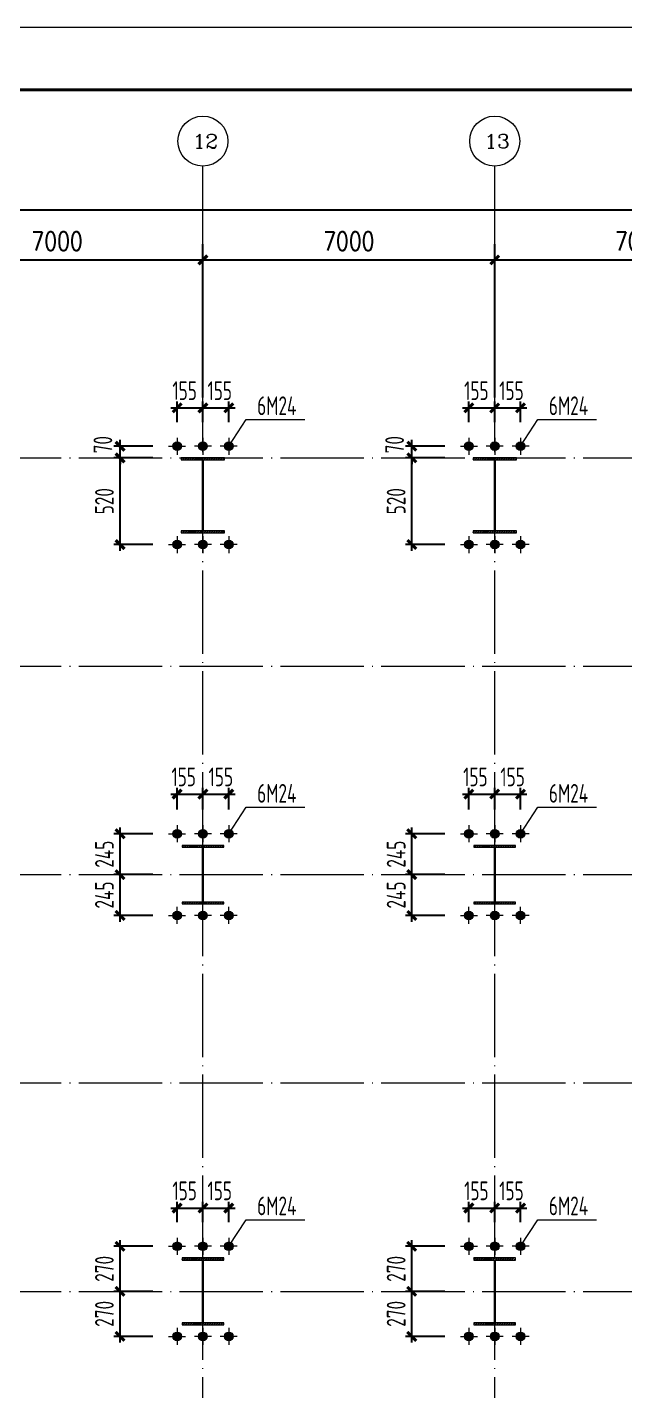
# Model space of a CAD drawing. Header units: millimetres. Extents: x 19781 to 898973, y -947928 to -267362.
# Drawn here: x 377751 to 392087, y -354408 to -321690 of the extents above; entities that cross this region are included whole.
import ezdxf
from ezdxf.enums import TextEntityAlignment as Align

# ---------------------------------------------------------------- set-up
doc = ezdxf.new("R2010")
doc.units = ezdxf.units.MM
doc.header["$LTSCALE"] = 100
doc.linetypes.add('CENTERX2', pattern=[101.599999, 63.5, -12.7, 12.7, -12.7])
doc.linetypes.add('DOTE', pattern=[2.42, 2, -0.2, 0.02, -0.2])
doc.layers.get('0').update_dxf_attribs({"lineweight": 18})
for name, color, linetype, lineweight in [('10', 7, 'Continuous', 18), ('11000', 4, 'Continuous', 18), ('AXIS', 3, 'Continuous', 18), ('AXIS_TEXT', 7, 'Continuous', 18), ('BORDER', 7, 'Continuous', 18), ('DIM', 3, 'Continuous', 18), ('DOTE', 1, 'DOTE', 18), ('数字', 3, 'Continuous', 20), ('轴线', 1, 'CENTERX2', 13), ('钢柱', 4, 'Continuous', 20)]:
    doc.layers.add(name, color=color, linetype=linetype, lineweight=lineweight)
doc.styles.add('_TCH_AXIS', font='complex.shx', dxfattribs={"bigfont": 'gbcbig.shx'})
doc.styles.add('COMPLEX', font='complex.shx', dxfattribs={"bigfont": 'gbcbig.shx'})
doc.styles.add('dim_font', font='simplex.shx', dxfattribs={"width": 0.8, "bigfont": 'gbcbig.shx'})
doc.styles.add('TSSD_REIN', font='tssdeng.shx', dxfattribs={"width": 0.7, "bigfont": 'hztxt.shx'})
doc.dimstyles.new('DIMN150', dxfattribs={"dimscale": 1.5, "dimtxt": 300, "dimasz": 1, "dimexe": 250, "dimexo": 300, "dimgap": 150, "dimtad": 1, "dimdec": 0, "dimzin": 0, "dimdsep": 46, "dimtxsty": 'dim_font', "dimblk": '_CAXARROW', "dimcen": 0.09, "dimdle": 2, "dimclrt": 7, "dimadec": 0, "dimazin": 0, "dimtfac": 1, "dimtdec": 0, "dimtix": 1, "dimtmove": 2, "dimatfit": 3, "dimfxl": 1, "dimtolj": 1, "dimtzin": 0, "dimarcsym": 0})
doc.dimstyles.new('TSSD_100_100', dxfattribs={"dimtxt": 300, "dimasz": 100, "dimexe": 100, "dimexo": 250, "dimgap": 100, "dimtad": 1, "dimdec": 0, "dimzin": 0, "dimdsep": 46, "dimtxsty": 'TSSD_REIN', "dimblk": 'ARCHTICK', "dimcen": 0, "dimdle": 100, "dimclrt": 7, "dimadec": 0, "dimazin": 0, "dimtfac": 1, "dimtdec": 0, "dimtix": 1, "dimtmove": 2, "dimatfit": 3, "dimfxl": 1, "dimtolj": 1, "dimtzin": 0, "dimarcsym": 0})
pattern_1 = [(45, (0, 0), (-28.2842712, 28.2842712), []), (45, (0, 10), (-28.2842712, 28.2842712), [])]

# ---------------------------------------------------------------- blocks, each defined once
blk = doc.blocks.new('_DIMX')
blk.add_line((-150, 0), (150, 0))
blk.add_lwpolyline([(-70, -70, 50, 50, 0), (70, 70, 50, 50, 0)], format="xyseb")
blk = doc.blocks.new('*X214')
at = {"layer": 'AXIS', "color": 0, "lineweight": -2, "transparency": 16777216}
for p, q in [((374966, -330573), (374966, -326898)), ((381966, -330573), (381966, -326898)), ((374968, -327273), (381965, -327273))]:
    blk.add_line(p, q, dxfattribs=at)
at = {"layer": 'AXIS', "color": 0, "lineweight": -2, "transparency": 16777216, "xscale": 1.5, "yscale": 1.5, "zscale": 1.5, "rotation": 180}
blk.add_blockref('_DIMX', (374966, -327273), dxfattribs=at)
at = {"layer": 'AXIS', "color": 0, "lineweight": -2, "transparency": 16777216, "xscale": 1.5, "yscale": 1.5, "zscale": 1.5}
blk.add_blockref('_DIMX', (381966, -327273), dxfattribs=at)
at = {"layer": 'AXIS', "color": 7, "transparency": 16777216, "insert": (378466, -326823), "char_height": 450, "width": 3805.71, "attachment_point": 5, "style": 'dim_font'}
blk.add_mtext('7000', dxfattribs=at)
blk = doc.blocks.new('_CAXARROW')
blk.add_hatch(color=0).paths.add_polyline_path([(0, 0), (-1, 0.125), (-1, -0.125)], flags=0)
blk = doc.blocks.new('*X215')
at = {"layer": 'AXIS', "color": 0, "lineweight": -2, "transparency": 16777216}
for p, q in [((381966, -330573), (381966, -326898)), ((388966, -330573), (388966, -326898)), ((381968, -327273), (388965, -327273))]:
    blk.add_line(p, q, dxfattribs=at)
at = {"layer": 'AXIS', "color": 0, "lineweight": -2, "transparency": 16777216, "xscale": 1.5, "yscale": 1.5, "zscale": 1.5, "rotation": 180}
blk.add_blockref('_DIMX', (381966, -327273), dxfattribs=at)
at = {"layer": 'AXIS', "color": 0, "lineweight": -2, "transparency": 16777216, "xscale": 1.5, "yscale": 1.5, "zscale": 1.5}
blk.add_blockref('_DIMX', (388966, -327273), dxfattribs=at)
at = {"layer": 'AXIS', "color": 7, "transparency": 16777216, "insert": (385466, -326823), "char_height": 450, "width": 3805.71, "attachment_point": 5, "style": 'dim_font'}
blk.add_mtext('7000', dxfattribs=at)
blk = doc.blocks.new('*X216')
at = {"layer": 'AXIS', "color": 0, "lineweight": -2, "transparency": 16777216}
for p, q in [((388966, -330573), (388966, -326898)), ((395966, -330573), (395966, -326898)), ((388968, -327273), (395965, -327273))]:
    blk.add_line(p, q, dxfattribs=at)
at = {"layer": 'AXIS', "color": 0, "lineweight": -2, "transparency": 16777216, "xscale": 1.5, "yscale": 1.5, "zscale": 1.5, "rotation": 180}
blk.add_blockref('_DIMX', (388966, -327273), dxfattribs=at)
at = {"layer": 'AXIS', "color": 0, "lineweight": -2, "transparency": 16777216, "xscale": 1.5, "yscale": 1.5, "zscale": 1.5}
blk.add_blockref('_DIMX', (395966, -327273), dxfattribs=at)
at = {"layer": 'AXIS', "color": 7, "transparency": 16777216, "insert": (392466, -326823), "char_height": 450, "width": 3805.71, "attachment_point": 5, "style": 'dim_font'}
blk.add_mtext('7000', dxfattribs=at)
blk = doc.blocks.new('_AXISO')
blk.add_circle((0, 0), 0.5)
at = {"layer": 'AXIS_TEXT', "style": 'COMPLEX', "width": 1.04167}
blk.add_attdef('A', (-0.25, -0.28), '', height=0.56, dxfattribs=at)
blk = doc.blocks.new('*X219')
at = {"layer": 'AXIS', "color": 0, "lineweight": -2, "transparency": 16777216}
for p, q in [((304966, -330273), (304966, -325698)), ((402966, -330273), (402966, -325698)), ((304968, -326073), (402965, -326073))]:
    blk.add_line(p, q, dxfattribs=at)
at = {"layer": 'AXIS', "color": 0, "lineweight": -2, "transparency": 16777216, "xscale": 1.5, "yscale": 1.5, "zscale": 1.5, "rotation": 180}
blk.add_blockref('_DIMX', (304966, -326073), dxfattribs=at)
at = {"layer": 'AXIS', "color": 0, "lineweight": -2, "transparency": 16777216, "xscale": 1.5, "yscale": 1.5, "zscale": 1.5}
blk.add_blockref('_DIMX', (402966, -326073), dxfattribs=at)
at = {"layer": 'AXIS', "color": 7, "transparency": 16777216, "insert": (353966, -325623), "char_height": 450, "width": 4834.29, "attachment_point": 5, "style": 'dim_font'}
blk.add_mtext('98000', dxfattribs=at)
blk = doc.blocks.new('_ArchTick_0')
at = {"color": 0, "linetype": 'ByBlock'}
blk.add_lwpolyline([(-0.71, -0.71, 0.5, 0.5, 0), (0.71, 0.71, 0.5, 0.5, 0)], format="xyseb", dxfattribs=at)
blk = doc.blocks.new('*X369')
at = {"layer": 'DIM', "color": 0, "lineweight": -2, "ltscale": 100, "transparency": 16777216}
for p, q in [((381196, -350024), (382116, -350024)), ((381346, -350364), (381346, -349874)), ((381966, -350364), (381966, -349874))]:
    blk.add_line(p, q, dxfattribs=at)
at = {"layer": 'DIM', "color": 0, "lineweight": -2, "ltscale": 100, "transparency": 16777216, "xscale": 150, "yscale": 150, "zscale": 150, "rotation": 180}
blk.add_blockref('_ArchTick_0', (381346, -350024), dxfattribs=at)
at = {"layer": 'DIM', "color": 0, "lineweight": -2, "ltscale": 100, "transparency": 16777216, "xscale": 150, "yscale": 150, "zscale": 150}
blk.add_blockref('_ArchTick_0', (381966, -350024), dxfattribs=at)
at = {"layer": 'DIM', "color": 7, "ltscale": 100, "transparency": 16777216, "insert": (381526, -349611), "char_height": 450, "width": 2295, "attachment_point": 5, "style": 'TSSD_REIN'}
blk.add_mtext('155', dxfattribs=at)
blk = doc.blocks.new('_ARCHTICK')
at = {"color": 0, "linetype": 'ByBlock', "const_width": 0.5}
blk.add_lwpolyline([(-0.5, -0.5), (0.5, 0.5)], dxfattribs=at)
blk = doc.blocks.new('*X370')
at = {"layer": 'DIM', "color": 0, "lineweight": -2, "ltscale": 100, "transparency": 16777216}
for p, q in [((381816, -350024), (382736, -350024)), ((381966, -350364), (381966, -349874)), ((382586, -350364), (382586, -349874))]:
    blk.add_line(p, q, dxfattribs=at)
at = {"layer": 'DIM', "color": 0, "lineweight": -2, "ltscale": 100, "transparency": 16777216, "xscale": 150, "yscale": 150, "zscale": 150, "rotation": 180}
blk.add_blockref('_ArchTick_0', (381966, -350024), dxfattribs=at)
at = {"layer": 'DIM', "color": 0, "lineweight": -2, "ltscale": 100, "transparency": 16777216, "xscale": 150, "yscale": 150, "zscale": 150}
blk.add_blockref('_ArchTick_0', (382586, -350024), dxfattribs=at)
at = {"layer": 'DIM', "color": 7, "ltscale": 100, "transparency": 16777216, "insert": (382369, -349611), "char_height": 450, "width": 2295, "attachment_point": 5, "style": 'TSSD_REIN'}
blk.add_mtext('155', dxfattribs=at)
blk = doc.blocks.new('*X371')
at = {"layer": 'DIM', "color": 0, "lineweight": -2, "ltscale": 100, "transparency": 16777216}
for p, q in [((380767, -350943), (379827, -350943)), ((379977, -352173), (379977, -350793)), ((380767, -352023), (379827, -352023))]:
    blk.add_line(p, q, dxfattribs=at)
at = {"layer": 'DIM', "color": 0, "lineweight": -2, "ltscale": 100, "transparency": 16777216, "xscale": 150, "yscale": 150, "zscale": 150}
for p, rotation in [((379977, -350943), 90), ((379977, -352023), 270)]:
    blk.add_blockref('_ArchTick_0', p, dxfattribs=dict(at, rotation=rotation))
at = {"layer": 'DIM', "color": 7, "ltscale": 100, "transparency": 16777216, "insert": (379602, -351483), "char_height": 450, "width": 2430, "attachment_point": 5, "rotation": 90, "style": 'TSSD_REIN'}
blk.add_mtext('270', dxfattribs=at)
blk = doc.blocks.new('*X372')
at = {"layer": 'DIM', "color": 0, "lineweight": -2, "ltscale": 100, "transparency": 16777216}
for p, q in [((380767, -352023), (379827, -352023)), ((379977, -353253), (379977, -351873)), ((380767, -353103), (379827, -353103))]:
    blk.add_line(p, q, dxfattribs=at)
at = {"layer": 'DIM', "color": 0, "lineweight": -2, "ltscale": 100, "transparency": 16777216, "xscale": 150, "yscale": 150, "zscale": 150}
for p, rotation in [((379977, -352023), 90), ((379977, -353103), 270)]:
    blk.add_blockref('_ArchTick_0', p, dxfattribs=dict(at, rotation=rotation))
at = {"layer": 'DIM', "color": 7, "ltscale": 100, "transparency": 16777216, "insert": (379602, -352563), "char_height": 450, "width": 2430, "attachment_point": 5, "rotation": 90, "style": 'TSSD_REIN'}
blk.add_mtext('270', dxfattribs=at)
blk = doc.blocks.new('*X373')
at = {"layer": 'DIM', "color": 0, "lineweight": -2, "ltscale": 100, "transparency": 16777216}
for p, q in [((381346, -331164), (381346, -330674)), ((381966, -331164), (381966, -330674)), ((381196, -330824), (382116, -330824))]:
    blk.add_line(p, q, dxfattribs=at)
at = {"layer": 'DIM', "color": 0, "lineweight": -2, "ltscale": 100, "transparency": 16777216, "xscale": 150, "yscale": 150, "zscale": 150, "rotation": 180}
blk.add_blockref('_ArchTick_0', (381346, -330824), dxfattribs=at)
at = {"layer": 'DIM', "color": 0, "lineweight": -2, "ltscale": 100, "transparency": 16777216, "xscale": 150, "yscale": 150, "zscale": 150}
blk.add_blockref('_ArchTick_0', (381966, -330824), dxfattribs=at)
at = {"layer": 'DIM', "color": 7, "ltscale": 100, "transparency": 16777216, "insert": (381526, -330411), "char_height": 450, "width": 2295, "attachment_point": 5, "style": 'TSSD_REIN'}
blk.add_mtext('155', dxfattribs=at)
blk = doc.blocks.new('*X374')
at = {"layer": 'DIM', "color": 0, "lineweight": -2, "ltscale": 100, "transparency": 16777216}
for p, q in [((381966, -331164), (381966, -330674)), ((382586, -331164), (382586, -330674)), ((381816, -330824), (382736, -330824))]:
    blk.add_line(p, q, dxfattribs=at)
at = {"layer": 'DIM', "color": 0, "lineweight": -2, "ltscale": 100, "transparency": 16777216, "xscale": 150, "yscale": 150, "zscale": 150, "rotation": 180}
blk.add_blockref('_ArchTick_0', (381966, -330824), dxfattribs=at)
at = {"layer": 'DIM', "color": 0, "lineweight": -2, "ltscale": 100, "transparency": 16777216, "xscale": 150, "yscale": 150, "zscale": 150}
blk.add_blockref('_ArchTick_0', (382586, -330824), dxfattribs=at)
at = {"layer": 'DIM', "color": 7, "ltscale": 100, "transparency": 16777216, "insert": (382369, -330411), "char_height": 450, "width": 2295, "attachment_point": 5, "style": 'TSSD_REIN'}
blk.add_mtext('155', dxfattribs=at)
blk = doc.blocks.new('*X375')
at = {"layer": 'DIM', "color": 0, "lineweight": -2, "ltscale": 100, "transparency": 16777216}
for p, q in [((380767, -332023), (379827, -332023)), ((379977, -334253), (379977, -331873)), ((380767, -334103), (379827, -334103))]:
    blk.add_line(p, q, dxfattribs=at)
at = {"layer": 'DIM', "color": 0, "lineweight": -2, "ltscale": 100, "transparency": 16777216, "xscale": 150, "yscale": 150, "zscale": 150}
for p, rotation in [((379977, -332023), 90), ((379977, -334103), 270)]:
    blk.add_blockref('_ArchTick_0', p, dxfattribs=dict(at, rotation=rotation))
at = {"layer": 'DIM', "color": 7, "ltscale": 100, "transparency": 16777216, "insert": (379602, -333063), "char_height": 450, "width": 2430, "attachment_point": 5, "rotation": 90, "style": 'TSSD_REIN'}
blk.add_mtext('520', dxfattribs=at)
blk = doc.blocks.new('*X376')
at = {"layer": 'DIM', "color": 0, "lineweight": -2, "ltscale": 100, "transparency": 16777216}
for p, q in [((380767, -331743), (379827, -331743)), ((379977, -331743), (379977, -331593)), ((379977, -332023), (379977, -331743)), ((380767, -332023), (379827, -332023)), ((379977, -332023), (379977, -332173))]:
    blk.add_line(p, q, dxfattribs=at)
at = {"layer": 'DIM', "color": 0, "lineweight": -2, "ltscale": 100, "transparency": 16777216, "xscale": 150, "yscale": 150, "zscale": 150}
for p, rotation in [((379977, -331743), 270), ((379977, -332023), 90)]:
    blk.add_blockref('_ArchTick_0', p, dxfattribs=dict(at, rotation=rotation))
at = {"layer": 'DIM', "color": 7, "ltscale": 100, "transparency": 16777216, "insert": (379565, -331707), "char_height": 450, "width": 1530, "attachment_point": 5, "rotation": 90, "style": 'TSSD_REIN'}
blk.add_mtext('70', dxfattribs=at)
blk = doc.blocks.new('*X381')
at = {"layer": 'DIM', "color": 0, "lineweight": -2, "ltscale": 100, "transparency": 16777216}
for p, q in [((388196, -350024), (389116, -350024)), ((388346, -350364), (388346, -349874)), ((388966, -350364), (388966, -349874))]:
    blk.add_line(p, q, dxfattribs=at)
at = {"layer": 'DIM', "color": 0, "lineweight": -2, "ltscale": 100, "transparency": 16777216, "xscale": 150, "yscale": 150, "zscale": 150, "rotation": 180}
blk.add_blockref('_ArchTick_0', (388346, -350024), dxfattribs=at)
at = {"layer": 'DIM', "color": 0, "lineweight": -2, "ltscale": 100, "transparency": 16777216, "xscale": 150, "yscale": 150, "zscale": 150}
blk.add_blockref('_ArchTick_0', (388966, -350024), dxfattribs=at)
at = {"layer": 'DIM', "color": 7, "ltscale": 100, "transparency": 16777216, "insert": (388526, -349611), "char_height": 450, "width": 2295, "attachment_point": 5, "style": 'TSSD_REIN'}
blk.add_mtext('155', dxfattribs=at)
blk = doc.blocks.new('*X382')
at = {"layer": 'DIM', "color": 0, "lineweight": -2, "ltscale": 100, "transparency": 16777216}
for p, q in [((388816, -350024), (389736, -350024)), ((388966, -350364), (388966, -349874)), ((389586, -350364), (389586, -349874))]:
    blk.add_line(p, q, dxfattribs=at)
at = {"layer": 'DIM', "color": 0, "lineweight": -2, "ltscale": 100, "transparency": 16777216, "xscale": 150, "yscale": 150, "zscale": 150, "rotation": 180}
blk.add_blockref('_ArchTick_0', (388966, -350024), dxfattribs=at)
at = {"layer": 'DIM', "color": 0, "lineweight": -2, "ltscale": 100, "transparency": 16777216, "xscale": 150, "yscale": 150, "zscale": 150}
blk.add_blockref('_ArchTick_0', (389586, -350024), dxfattribs=at)
at = {"layer": 'DIM', "color": 7, "ltscale": 100, "transparency": 16777216, "insert": (389369, -349611), "char_height": 450, "width": 2295, "attachment_point": 5, "style": 'TSSD_REIN'}
blk.add_mtext('155', dxfattribs=at)
blk = doc.blocks.new('*X383')
at = {"layer": 'DIM', "color": 0, "lineweight": -2, "ltscale": 100, "transparency": 16777216}
for p, q in [((387767, -350943), (386827, -350943)), ((386977, -352173), (386977, -350793)), ((387767, -352023), (386827, -352023))]:
    blk.add_line(p, q, dxfattribs=at)
at = {"layer": 'DIM', "color": 0, "lineweight": -2, "ltscale": 100, "transparency": 16777216, "xscale": 150, "yscale": 150, "zscale": 150}
for p, rotation in [((386977, -350943), 90), ((386977, -352023), 270)]:
    blk.add_blockref('_ArchTick_0', p, dxfattribs=dict(at, rotation=rotation))
at = {"layer": 'DIM', "color": 7, "ltscale": 100, "transparency": 16777216, "insert": (386602, -351483), "char_height": 450, "width": 2430, "attachment_point": 5, "rotation": 90, "style": 'TSSD_REIN'}
blk.add_mtext('270', dxfattribs=at)
blk = doc.blocks.new('*X384')
at = {"layer": 'DIM', "color": 0, "lineweight": -2, "ltscale": 100, "transparency": 16777216}
for p, q in [((387767, -352023), (386827, -352023)), ((386977, -353253), (386977, -351873)), ((387767, -353103), (386827, -353103))]:
    blk.add_line(p, q, dxfattribs=at)
at = {"layer": 'DIM', "color": 0, "lineweight": -2, "ltscale": 100, "transparency": 16777216, "xscale": 150, "yscale": 150, "zscale": 150}
for p, rotation in [((386977, -352023), 90), ((386977, -353103), 270)]:
    blk.add_blockref('_ArchTick_0', p, dxfattribs=dict(at, rotation=rotation))
at = {"layer": 'DIM', "color": 7, "ltscale": 100, "transparency": 16777216, "insert": (386602, -352563), "char_height": 450, "width": 2430, "attachment_point": 5, "rotation": 90, "style": 'TSSD_REIN'}
blk.add_mtext('270', dxfattribs=at)
blk = doc.blocks.new('*X385')
at = {"layer": 'DIM', "color": 0, "lineweight": -2, "ltscale": 100, "transparency": 16777216}
for p, q in [((388346, -331164), (388346, -330674)), ((388966, -331164), (388966, -330674)), ((388196, -330824), (389116, -330824))]:
    blk.add_line(p, q, dxfattribs=at)
at = {"layer": 'DIM', "color": 0, "lineweight": -2, "ltscale": 100, "transparency": 16777216, "xscale": 150, "yscale": 150, "zscale": 150, "rotation": 180}
blk.add_blockref('_ArchTick_0', (388346, -330824), dxfattribs=at)
at = {"layer": 'DIM', "color": 0, "lineweight": -2, "ltscale": 100, "transparency": 16777216, "xscale": 150, "yscale": 150, "zscale": 150}
blk.add_blockref('_ArchTick_0', (388966, -330824), dxfattribs=at)
at = {"layer": 'DIM', "color": 7, "ltscale": 100, "transparency": 16777216, "insert": (388526, -330411), "char_height": 450, "width": 2295, "attachment_point": 5, "style": 'TSSD_REIN'}
blk.add_mtext('155', dxfattribs=at)
blk = doc.blocks.new('*X386')
at = {"layer": 'DIM', "color": 0, "lineweight": -2, "ltscale": 100, "transparency": 16777216}
for p, q in [((388966, -331164), (388966, -330674)), ((389586, -331164), (389586, -330674)), ((388816, -330824), (389736, -330824))]:
    blk.add_line(p, q, dxfattribs=at)
at = {"layer": 'DIM', "color": 0, "lineweight": -2, "ltscale": 100, "transparency": 16777216, "xscale": 150, "yscale": 150, "zscale": 150, "rotation": 180}
blk.add_blockref('_ArchTick_0', (388966, -330824), dxfattribs=at)
at = {"layer": 'DIM', "color": 0, "lineweight": -2, "ltscale": 100, "transparency": 16777216, "xscale": 150, "yscale": 150, "zscale": 150}
blk.add_blockref('_ArchTick_0', (389586, -330824), dxfattribs=at)
at = {"layer": 'DIM', "color": 7, "ltscale": 100, "transparency": 16777216, "insert": (389369, -330411), "char_height": 450, "width": 2295, "attachment_point": 5, "style": 'TSSD_REIN'}
blk.add_mtext('155', dxfattribs=at)
blk = doc.blocks.new('*X387')
at = {"layer": 'DIM', "color": 0, "lineweight": -2, "ltscale": 100, "transparency": 16777216}
for p, q in [((387767, -332023), (386827, -332023)), ((386977, -334253), (386977, -331873)), ((387767, -334103), (386827, -334103))]:
    blk.add_line(p, q, dxfattribs=at)
at = {"layer": 'DIM', "color": 0, "lineweight": -2, "ltscale": 100, "transparency": 16777216, "xscale": 150, "yscale": 150, "zscale": 150}
for p, rotation in [((386977, -332023), 90), ((386977, -334103), 270)]:
    blk.add_blockref('_ArchTick_0', p, dxfattribs=dict(at, rotation=rotation))
at = {"layer": 'DIM', "color": 7, "ltscale": 100, "transparency": 16777216, "insert": (386602, -333063), "char_height": 450, "width": 2430, "attachment_point": 5, "rotation": 90, "style": 'TSSD_REIN'}
blk.add_mtext('520', dxfattribs=at)
blk = doc.blocks.new('*X388')
at = {"layer": 'DIM', "color": 0, "lineweight": -2, "ltscale": 100, "transparency": 16777216}
for p, q in [((387767, -331743), (386827, -331743)), ((386977, -331743), (386977, -331593)), ((386977, -332023), (386977, -331743)), ((387767, -332023), (386827, -332023)), ((386977, -332023), (386977, -332173))]:
    blk.add_line(p, q, dxfattribs=at)
at = {"layer": 'DIM', "color": 0, "lineweight": -2, "ltscale": 100, "transparency": 16777216, "xscale": 150, "yscale": 150, "zscale": 150}
for p, rotation in [((386977, -331743), 270), ((386977, -332023), 90)]:
    blk.add_blockref('_ArchTick_0', p, dxfattribs=dict(at, rotation=rotation))
at = {"layer": 'DIM', "color": 7, "ltscale": 100, "transparency": 16777216, "insert": (386565, -331707), "char_height": 450, "width": 1530, "attachment_point": 5, "rotation": 90, "style": 'TSSD_REIN'}
blk.add_mtext('70', dxfattribs=at)
blk = doc.blocks.new('*X670')
at = {"layer": 'DIM', "color": 0, "lineweight": -2, "ltscale": 100, "transparency": 16777216}
for p, q in [((381196, -340091), (382116, -340091)), ((381346, -340464), (381346, -339941)), ((381966, -340464), (381966, -339941))]:
    blk.add_line(p, q, dxfattribs=at)
at = {"layer": 'DIM', "color": 0, "lineweight": -2, "ltscale": 100, "transparency": 16777216, "xscale": 150, "yscale": 150, "zscale": 150, "rotation": 180}
blk.add_blockref('_ArchTick_0', (381346, -340091), dxfattribs=at)
at = {"layer": 'DIM', "color": 0, "lineweight": -2, "ltscale": 100, "transparency": 16777216, "xscale": 150, "yscale": 150, "zscale": 150}
blk.add_blockref('_ArchTick_0', (381966, -340091), dxfattribs=at)
at = {"layer": 'DIM', "color": 7, "ltscale": 100, "transparency": 16777216, "insert": (381503, -339678), "char_height": 450, "width": 2295, "attachment_point": 5, "style": 'TSSD_REIN'}
blk.add_mtext('155', dxfattribs=at)
blk = doc.blocks.new('*X671')
at = {"layer": 'DIM', "color": 0, "lineweight": -2, "ltscale": 100, "transparency": 16777216}
for p, q in [((381816, -340091), (382736, -340091)), ((381966, -340464), (381966, -339941)), ((382586, -340464), (382586, -339941))]:
    blk.add_line(p, q, dxfattribs=at)
at = {"layer": 'DIM', "color": 0, "lineweight": -2, "ltscale": 100, "transparency": 16777216, "xscale": 150, "yscale": 150, "zscale": 150, "rotation": 180}
blk.add_blockref('_ArchTick_0', (381966, -340091), dxfattribs=at)
at = {"layer": 'DIM', "color": 0, "lineweight": -2, "ltscale": 100, "transparency": 16777216, "xscale": 150, "yscale": 150, "zscale": 150}
blk.add_blockref('_ArchTick_0', (382586, -340091), dxfattribs=at)
at = {"layer": 'DIM', "color": 7, "ltscale": 100, "transparency": 16777216, "insert": (382396, -339678), "char_height": 450, "width": 2295, "attachment_point": 5, "style": 'TSSD_REIN'}
blk.add_mtext('155', dxfattribs=at)
blk = doc.blocks.new('*X672')
at = {"layer": 'DIM', "color": 0, "lineweight": -2, "ltscale": 100, "transparency": 16777216}
for p, q in [((379977, -343153), (379977, -341873)), ((380767, -342023), (379827, -342023)), ((380767, -343003), (379827, -343003))]:
    blk.add_line(p, q, dxfattribs=at)
at = {"layer": 'DIM', "color": 0, "lineweight": -2, "ltscale": 100, "transparency": 16777216, "xscale": 150, "yscale": 150, "zscale": 150}
for p, rotation in [((379977, -342023), 90), ((379977, -343003), 270)]:
    blk.add_blockref('_ArchTick_0', p, dxfattribs=dict(at, rotation=rotation))
at = {"layer": 'DIM', "color": 7, "ltscale": 100, "transparency": 16777216, "insert": (379602, -342513), "char_height": 450, "width": 2430, "attachment_point": 5, "rotation": 90, "style": 'TSSD_REIN'}
blk.add_mtext('245', dxfattribs=at)
blk = doc.blocks.new('*X673')
at = {"layer": 'DIM', "color": 0, "lineweight": -2, "ltscale": 100, "transparency": 16777216}
for p, q in [((379977, -342173), (379977, -340893)), ((380767, -341043), (379827, -341043)), ((380767, -342023), (379827, -342023))]:
    blk.add_line(p, q, dxfattribs=at)
at = {"layer": 'DIM', "color": 0, "lineweight": -2, "ltscale": 100, "transparency": 16777216, "xscale": 150, "yscale": 150, "zscale": 150}
for p, rotation in [((379977, -341043), 90), ((379977, -342023), 270)]:
    blk.add_blockref('_ArchTick_0', p, dxfattribs=dict(at, rotation=rotation))
at = {"layer": 'DIM', "color": 7, "ltscale": 100, "transparency": 16777216, "insert": (379602, -341533), "char_height": 450, "width": 2430, "attachment_point": 5, "rotation": 90, "style": 'TSSD_REIN'}
blk.add_mtext('245', dxfattribs=at)
blk = doc.blocks.new('*X678')
at = {"layer": 'DIM', "color": 0, "lineweight": -2, "ltscale": 100, "transparency": 16777216}
for p, q in [((388196, -340091), (389116, -340091)), ((388346, -340464), (388346, -339941)), ((388966, -340464), (388966, -339941))]:
    blk.add_line(p, q, dxfattribs=at)
at = {"layer": 'DIM', "color": 0, "lineweight": -2, "ltscale": 100, "transparency": 16777216, "xscale": 150, "yscale": 150, "zscale": 150, "rotation": 180}
blk.add_blockref('_ArchTick_0', (388346, -340091), dxfattribs=at)
at = {"layer": 'DIM', "color": 0, "lineweight": -2, "ltscale": 100, "transparency": 16777216, "xscale": 150, "yscale": 150, "zscale": 150}
blk.add_blockref('_ArchTick_0', (388966, -340091), dxfattribs=at)
at = {"layer": 'DIM', "color": 7, "ltscale": 100, "transparency": 16777216, "insert": (388503, -339678), "char_height": 450, "width": 2295, "attachment_point": 5, "style": 'TSSD_REIN'}
blk.add_mtext('155', dxfattribs=at)
blk = doc.blocks.new('*X679')
at = {"layer": 'DIM', "color": 0, "lineweight": -2, "ltscale": 100, "transparency": 16777216}
for p, q in [((388816, -340091), (389736, -340091)), ((388966, -340464), (388966, -339941)), ((389586, -340464), (389586, -339941))]:
    blk.add_line(p, q, dxfattribs=at)
at = {"layer": 'DIM', "color": 0, "lineweight": -2, "ltscale": 100, "transparency": 16777216, "xscale": 150, "yscale": 150, "zscale": 150, "rotation": 180}
blk.add_blockref('_ArchTick_0', (388966, -340091), dxfattribs=at)
at = {"layer": 'DIM', "color": 0, "lineweight": -2, "ltscale": 100, "transparency": 16777216, "xscale": 150, "yscale": 150, "zscale": 150}
blk.add_blockref('_ArchTick_0', (389586, -340091), dxfattribs=at)
at = {"layer": 'DIM', "color": 7, "ltscale": 100, "transparency": 16777216, "insert": (389396, -339678), "char_height": 450, "width": 2295, "attachment_point": 5, "style": 'TSSD_REIN'}
blk.add_mtext('155', dxfattribs=at)
blk = doc.blocks.new('*X680')
at = {"layer": 'DIM', "color": 0, "lineweight": -2, "ltscale": 100, "transparency": 16777216}
for p, q in [((386977, -343153), (386977, -341873)), ((387767, -342023), (386827, -342023)), ((387767, -343003), (386827, -343003))]:
    blk.add_line(p, q, dxfattribs=at)
at = {"layer": 'DIM', "color": 0, "lineweight": -2, "ltscale": 100, "transparency": 16777216, "xscale": 150, "yscale": 150, "zscale": 150}
for p, rotation in [((386977, -342023), 90), ((386977, -343003), 270)]:
    blk.add_blockref('_ArchTick_0', p, dxfattribs=dict(at, rotation=rotation))
at = {"layer": 'DIM', "color": 7, "ltscale": 100, "transparency": 16777216, "insert": (386602, -342513), "char_height": 450, "width": 2430, "attachment_point": 5, "rotation": 90, "style": 'TSSD_REIN'}
blk.add_mtext('245', dxfattribs=at)
blk = doc.blocks.new('*X681')
at = {"layer": 'DIM', "color": 0, "lineweight": -2, "ltscale": 100, "transparency": 16777216}
for p, q in [((386977, -342173), (386977, -340893)), ((387767, -341043), (386827, -341043)), ((387767, -342023), (386827, -342023))]:
    blk.add_line(p, q, dxfattribs=at)
at = {"layer": 'DIM', "color": 0, "lineweight": -2, "ltscale": 100, "transparency": 16777216, "xscale": 150, "yscale": 150, "zscale": 150}
for p, rotation in [((386977, -341043), 90), ((386977, -342023), 270)]:
    blk.add_blockref('_ArchTick_0', p, dxfattribs=dict(at, rotation=rotation))
at = {"layer": 'DIM', "color": 7, "ltscale": 100, "transparency": 16777216, "insert": (386602, -341533), "char_height": 450, "width": 2430, "attachment_point": 5, "rotation": 90, "style": 'TSSD_REIN'}
blk.add_mtext('245', dxfattribs=at)

msp = doc.modelspace()

# ---------------------------------------------------------------- hatches: boundary and pattern name
h = msp.add_hatch(color=256)
edge = h.paths.add_edge_path(flags=0)
edge.add_arc((381346, -331743), 104, 0, 360)
h = msp.add_hatch(color=256)
edge = h.paths.add_edge_path(flags=0)
edge.add_arc((381966, -331743), 104, 0, 360)
h = msp.add_hatch(color=256)
edge = h.paths.add_edge_path(flags=0)
edge.add_arc((382586, -331743), 104, 0, 360)
h = msp.add_hatch(color=256)
edge = h.paths.add_edge_path(flags=0)
edge.add_arc((388346, -331743), 104, 0, 360)
h = msp.add_hatch(color=256)
edge = h.paths.add_edge_path(flags=0)
edge.add_arc((388966, -331743), 104, 0, 360)
h = msp.add_hatch(color=256)
edge = h.paths.add_edge_path(flags=0)
edge.add_arc((389586, -331743), 104, 0, 360)
h = msp.add_hatch(color=256)
edge = h.paths.add_edge_path(flags=0)
edge.add_arc((381346, -334103), 104, 0, 360)
h = msp.add_hatch(color=256)
edge = h.paths.add_edge_path(flags=0)
edge.add_arc((381966, -334103), 104, 0, 360)
h = msp.add_hatch(color=256)
edge = h.paths.add_edge_path(flags=0)
edge.add_arc((382586, -334103), 104, 0, 360)
h = msp.add_hatch(color=256)
edge = h.paths.add_edge_path(flags=0)
edge.add_arc((388346, -334103), 104, 0, 360)
h = msp.add_hatch(color=256)
edge = h.paths.add_edge_path(flags=0)
edge.add_arc((388966, -334103), 104, 0, 360)
h = msp.add_hatch(color=256)
edge = h.paths.add_edge_path(flags=0)
edge.add_arc((389586, -334103), 104, 0, 360)
h = msp.add_hatch(color=256)
edge = h.paths.add_edge_path(flags=0)
edge.add_arc((381346, -341043), 104, 0, 360)
h = msp.add_hatch(color=256)
edge = h.paths.add_edge_path(flags=0)
edge.add_arc((381966, -341043), 104, 0, 360)
h = msp.add_hatch(color=256)
edge = h.paths.add_edge_path(flags=0)
edge.add_arc((382586, -341043), 104, 0, 360)
h = msp.add_hatch(color=256)
edge = h.paths.add_edge_path(flags=0)
edge.add_arc((388346, -341043), 104, 0, 360)
h = msp.add_hatch(color=256)
edge = h.paths.add_edge_path(flags=0)
edge.add_arc((388966, -341043), 104, 0, 360)
h = msp.add_hatch(color=256)
edge = h.paths.add_edge_path(flags=0)
edge.add_arc((389586, -341043), 104, 0, 360)
h = msp.add_hatch(color=256)
edge = h.paths.add_edge_path(flags=0)
edge.add_arc((381346, -343003), 104, 0, 360)
h = msp.add_hatch(color=256)
edge = h.paths.add_edge_path(flags=0)
edge.add_arc((381966, -343003), 104, 0, 360)
h = msp.add_hatch(color=256)
edge = h.paths.add_edge_path(flags=0)
edge.add_arc((382586, -343003), 104, 0, 360)
h = msp.add_hatch(color=256)
edge = h.paths.add_edge_path(flags=0)
edge.add_arc((388346, -343003), 104, 0, 360)
h = msp.add_hatch(color=256)
edge = h.paths.add_edge_path(flags=0)
edge.add_arc((388966, -343003), 104, 0, 360)
h = msp.add_hatch(color=256)
edge = h.paths.add_edge_path(flags=0)
edge.add_arc((389586, -343003), 104, 0, 360)
h = msp.add_hatch(color=256)
edge = h.paths.add_edge_path(flags=0)
edge.add_arc((381346, -350943), 104, 0, 360)
h = msp.add_hatch(color=256)
edge = h.paths.add_edge_path(flags=0)
edge.add_arc((381966, -350943), 104, 0, 360)
h = msp.add_hatch(color=256)
edge = h.paths.add_edge_path(flags=0)
edge.add_arc((382586, -350943), 104, 0, 360)
h = msp.add_hatch(color=256)
edge = h.paths.add_edge_path(flags=0)
edge.add_arc((388346, -350943), 104, 0, 360)
h = msp.add_hatch(color=256)
edge = h.paths.add_edge_path(flags=0)
edge.add_arc((388966, -350943), 104, 0, 360)
h = msp.add_hatch(color=256)
edge = h.paths.add_edge_path(flags=0)
edge.add_arc((389586, -350943), 104, 0, 360)
h = msp.add_hatch(color=256)
edge = h.paths.add_edge_path(flags=0)
edge.add_arc((381346, -353103), 104, 0, 360)
h = msp.add_hatch(color=256)
edge = h.paths.add_edge_path(flags=0)
edge.add_arc((381966, -353103), 104, 0, 360)
h = msp.add_hatch(color=256)
edge = h.paths.add_edge_path(flags=0)
edge.add_arc((382586, -353103), 104, 0, 360)
h = msp.add_hatch(color=256)
edge = h.paths.add_edge_path(flags=0)
edge.add_arc((388346, -353103), 104, 0, 360)
h = msp.add_hatch(color=256)
edge = h.paths.add_edge_path(flags=0)
edge.add_arc((388966, -353103), 104, 0, 360)
h = msp.add_hatch(color=256)
edge = h.paths.add_edge_path(flags=0)
edge.add_arc((389586, -353103), 104, 0, 360)
at = {"layer": '10', "ltscale": 100}
h = msp.add_hatch(dxfattribs=at)
h.set_pattern_fill('金属', color=256, style=0, pattern_type=0)
h.set_pattern_definition(pattern_1)
h.paths.add_polyline_path([(381982, -332071), (382486, -332071), (382486, -332023), (381446, -332023), (381446, -332071), (381950, -332071), (381950, -333775), (381446, -333775), (381446, -333823), (382486, -333823), (382486, -333775), (381982, -333775)], flags=0)
h = msp.add_hatch(dxfattribs=at)
h.set_pattern_fill('金属', color=256, style=0, pattern_type=0)
h.set_pattern_definition(pattern_1)
h.paths.add_polyline_path([(388982, -332071), (389486, -332071), (389486, -332023), (388446, -332023), (388446, -332071), (388950, -332071), (388950, -333775), (388446, -333775), (388446, -333823), (389486, -333823), (389486, -333775), (388982, -333775)], flags=0)
h = msp.add_hatch(dxfattribs=at)
h.set_pattern_fill('金属', color=256, style=0, pattern_type=0)
h.set_pattern_definition(pattern_1)
h.paths.add_polyline_path([(381982, -341363), (382466, -341363), (382466, -341323), (381466, -341323), (381466, -341363), (381950, -341363), (381950, -342683), (381466, -342683), (381466, -342723), (382466, -342723), (382466, -342683), (381982, -342683)], flags=0)
h = msp.add_hatch(dxfattribs=at)
h.set_pattern_fill('金属', color=256, style=0, pattern_type=0)
h.set_pattern_definition(pattern_1)
h.paths.add_polyline_path([(388982, -341363), (389466, -341363), (389466, -341323), (388466, -341323), (388466, -341363), (388950, -341363), (388950, -342683), (388466, -342683), (388466, -342723), (389466, -342723), (389466, -342683), (388982, -342683)], flags=0)
h = msp.add_hatch(dxfattribs=at)
h.set_pattern_fill('金属', color=256, style=0, pattern_type=0)
h.set_pattern_definition(pattern_1)
h.paths.add_polyline_path([(381982, -351271), (382466, -351271), (382466, -351223), (381466, -351223), (381466, -351271), (381950, -351271), (381950, -352775), (381466, -352775), (381466, -352823), (382466, -352823), (382466, -352775), (381982, -352775)], flags=0)
h = msp.add_hatch(dxfattribs=at)
h.set_pattern_fill('金属', color=256, style=0, pattern_type=0)
h.set_pattern_definition(pattern_1)
h.paths.add_polyline_path([(388982, -351271), (389466, -351271), (389466, -351223), (388466, -351223), (388466, -351271), (388950, -351271), (388950, -352775), (388466, -352775), (388466, -352823), (389466, -352823), (389466, -352775), (388982, -352775)], flags=0)

# ---------------------------------------------------------------- linework, layer by layer
at = {"layer": '11000'}
for centre in [(381346, -331743), (381966, -331743), (382586, -331743), (388346, -331743), (388966, -331743), (389586, -331743), (381346, -334103), (381966, -334103), (382586, -334103), (388346, -334103), (388966, -334103), (389586, -334103), (381346, -341043), (381966, -341043), (382586, -341043), (388346, -341043), (388966, -341043), (389586, -341043), (381346, -343003), (381966, -343003), (382586, -343003), (388346, -343003), (388966, -343003), (389586, -343003), (381346, -350943), (381966, -350943), (382586, -350943), (388346, -350943), (388966, -350943), (389586, -350943), (381346, -353103), (381966, -353103), (382586, -353103), (388346, -353103), (388966, -353103), (389586, -353103)]:
    msp.add_circle(centre, 104, dxfattribs=at)
at = {"layer": 'AXIS'}
for p, q in [((381966, -331023), (381966, -325023)), ((388966, -331023), (388966, -325023))]:
    msp.add_line(p, q, dxfattribs=at)
at = {"layer": 'BORDER'}
msp.add_lwpolyline([(292042.79, -384690.47), (292042.79, -321690.47), (425692.79, -321690.47), (425692.79, -384690.47)], close=True, dxfattribs=at)
msp.add_lwpolyline([(295792.79, -383190.47, 75, 75, 0), (295792.79, -323190.47, 75, 75, 0), (424192.79, -323190.47, 75, 75, 0), (424192.79, -383190.47, 75, 75, 0)], format="xyseb", close=True, dxfattribs=at)
at = {"layer": 'DOTE', "linetype": 'DOTE', "ltscale": 10}
for p, q in [((381966, -373023), (381966, -331023)), ((388966, -373023), (388966, -331023)), ((303966, -332023), (403966, -332023)), ((303966, -337023), (403966, -337023)), ((303966, -342023), (403966, -342023)), ((303966, -347023), (403966, -347023)), ((303966, -352023), (403966, -352023))]:
    msp.add_line(p, q, dxfattribs=at)
at = {"layer": '数字', "ltscale": 100}
for p, q in [((382586, -331743), (383004.43, -331104.58)), ((383004.43, -331104.58), (384411.49, -331104.58)), ((389586, -331743), (390004.43, -331104.58)), ((390004.43, -331104.58), (391411.49, -331104.58)), ((382586, -341043), (383004.43, -340404.58)), ((383004.43, -340404.58), (384411.49, -340404.58)), ((389586, -341043), (390004.43, -340404.58)), ((390004.43, -340404.58), (391411.49, -340404.58)), ((382586, -350943), (383004.43, -350304.58)), ((383004.43, -350304.58), (384411.49, -350304.58)), ((389586, -350943), (390004.43, -350304.58)), ((390004.43, -350304.58), (391411.49, -350304.58))]:
    msp.add_line(p, q, dxfattribs=at)
at = {"layer": '轴线'}
for p, q in [((381142, -331743), (381550, -331743)), ((381346, -331539), (381346, -331947)), ((382170, -331743), (381762, -331743)), ((381966, -331539), (381966, -331947)), ((382790, -331743), (382382, -331743)), ((382586, -331539), (382586, -331947)), ((388142, -331743), (388550, -331743)), ((388346, -331539), (388346, -331947)), ((389170, -331743), (388762, -331743)), ((388966, -331539), (388966, -331947)), ((389790, -331743), (389382, -331743)), ((389586, -331539), (389586, -331947)), ((381346, -333899), (381346, -334307)), ((381966, -333899), (381966, -334307)), ((382586, -333899), (382586, -334307)), ((388346, -333899), (388346, -334307)), ((388966, -333899), (388966, -334307)), ((389586, -333899), (389586, -334307)), ((381142, -334103), (381550, -334103)), ((382170, -334103), (381762, -334103)), ((382790, -334103), (382382, -334103)), ((388142, -334103), (388550, -334103)), ((389170, -334103), (388762, -334103)), ((389790, -334103), (389382, -334103)), ((381346, -340839), (381346, -341247)), ((381966, -340839), (381966, -341247)), ((382586, -340839), (382586, -341247)), ((388346, -340839), (388346, -341247)), ((388966, -340839), (388966, -341247)), ((389586, -340839), (389586, -341247)), ((381142, -341043), (381550, -341043)), ((382170, -341043), (381762, -341043)), ((382790, -341043), (382382, -341043)), ((388142, -341043), (388550, -341043)), ((389170, -341043), (388762, -341043)), ((389790, -341043), (389382, -341043)), ((381346, -343207), (381346, -342799)), ((381966, -343207), (381966, -342799)), ((382586, -343207), (382586, -342799)), ((388346, -343207), (388346, -342799)), ((388966, -343207), (388966, -342799)), ((389586, -343207), (389586, -342799)), ((381142, -343003), (381550, -343003)), ((382170, -343003), (381762, -343003)), ((382790, -343003), (382382, -343003)), ((388142, -343003), (388550, -343003)), ((389170, -343003), (388762, -343003)), ((389790, -343003), (389382, -343003)), ((381142, -350943), (381550, -350943)), ((381346, -350739), (381346, -351147)), ((382170, -350943), (381762, -350943)), ((381966, -350739), (381966, -351147)), ((382790, -350943), (382382, -350943)), ((382586, -350739), (382586, -351147)), ((388142, -350943), (388550, -350943)), ((388346, -350739), (388346, -351147)), ((389170, -350943), (388762, -350943)), ((388966, -350739), (388966, -351147)), ((389790, -350943), (389382, -350943)), ((389586, -350739), (389586, -351147)), ((381346, -352899), (381346, -353307)), ((381966, -352899), (381966, -353307)), ((382586, -352899), (382586, -353307)), ((388346, -352899), (388346, -353307)), ((388966, -352899), (388966, -353307)), ((389586, -352899), (389586, -353307)), ((381142, -353103), (381550, -353103)), ((382170, -353103), (381762, -353103)), ((382790, -353103), (382382, -353103)), ((388142, -353103), (388550, -353103)), ((389170, -353103), (388762, -353103)), ((389790, -353103), (389382, -353103))]:
    msp.add_line(p, q, dxfattribs=at)
at = {"layer": '钢柱', "ltscale": 100}
for points in [[(381982, -332071), (382486, -332071), (382486, -332023), (381446, -332023), (381446, -332071), (381950, -332071), (381950, -333775), (381446, -333775), (381446, -333823), (382486, -333823), (382486, -333775), (381982, -333775)], [(388982, -332071), (389486, -332071), (389486, -332023), (388446, -332023), (388446, -332071), (388950, -332071), (388950, -333775), (388446, -333775), (388446, -333823), (389486, -333823), (389486, -333775), (388982, -333775)], [(381982, -341363), (382466, -341363), (382466, -341323), (381466, -341323), (381466, -341363), (381950, -341363), (381950, -342683), (381466, -342683), (381466, -342723), (382466, -342723), (382466, -342683), (381982, -342683)], [(388982, -341363), (389466, -341363), (389466, -341323), (388466, -341323), (388466, -341363), (388950, -341363), (388950, -342683), (388466, -342683), (388466, -342723), (389466, -342723), (389466, -342683), (388982, -342683)], [(381982, -351271), (382466, -351271), (382466, -351223), (381466, -351223), (381466, -351271), (381950, -351271), (381950, -352775), (381466, -352775), (381466, -352823), (382466, -352823), (382466, -352775), (381982, -352775)], [(388982, -351271), (389466, -351271), (389466, -351223), (388466, -351223), (388466, -351271), (388950, -351271), (388950, -352775), (388466, -352775), (388466, -352823), (389466, -352823), (389466, -352775), (388982, -352775)]]:
    msp.add_lwpolyline(points, close=True, dxfattribs=at)

# ---------------------------------------------------------------- block references
at = {"layer": 'AXIS'}
ref = msp.add_blockref('_AXISO', (381966, -324423), dxfattribs=dict(at, xscale=1200, yscale=1200, zscale=1200))
ref.add_attrib('A', '12', (381722.57, -324593.4), dxfattribs={"layer": 'AXIS_TEXT', "height": 340.802, "style": '_TCH_AXIS', "width": 1.03448})
ref = msp.add_blockref('_AXISO', (388966, -324423), dxfattribs=dict(at, xscale=1200, yscale=1200, zscale=1200))
ref.add_attrib('A', '13', (388722.57, -324593.4), dxfattribs={"layer": 'AXIS_TEXT', "height": 340.802, "style": '_TCH_AXIS', "width": 1.03448})

# ---------------------------------------------------------------- texts
at = {"layer": '数字', "ltscale": 100, "style": 'TSSD_REIN', "width": 0.7}
for p in [(383738.36, -330772.88), (390738.36, -330772.88), (383738.36, -340072.88), (390738.36, -340072.88), (383738.36, -349972.88), (390738.36, -349972.88)]:
    msp.add_text('6M24', height=450, dxfattribs=at).set_placement(p, align=Align.MIDDLE_CENTER)

# ---------------------------------------------------------------- dimensions: what is measured, and where the dimension line sits
at = {"layer": 'AXIS'}
for base, p1, p2, picture, middle in [((402966, -326073), (304966, -330723), (402966, -330723), '*X219', (353966, -325623)), ((381966, -327273), (374966, -331023), (381966, -331023), '*X214', (378466, -326823)), ((388966, -327273), (381966, -331023), (388966, -331023), '*X215', (385466, -326823)), ((395966, -327273), (388966, -331023), (395966, -331023), '*X216', (392466, -326823))]:
    dim = msp.add_linear_dim(base=base, p1=p1, p2=p2, dimstyle='DIMN150', override={"dimsah": 1, "dimtzin": 0}, dxfattribs=at)
    dim.commit()
    dim.dimension.update_dxf_attribs({"geometry": picture, "text_midpoint": middle})
at = {"layer": 'DIM', "ltscale": 100}
for base, p1, p2, angle, text, picture, middle in [((381966, -330823.52), (381346, -331539), (381966, -331539), 0, '155', '*X373', (381525.64, -330411.02)), ((382586, -330823.52), (381966, -331539), (382586, -331539), 0, '155', '*X374', (382369.37, -330411.02)), ((388966, -330823.52), (388346, -331539), (388966, -331539), 0, '155', '*X385', (388525.64, -330411.02)), ((389586, -330823.52), (388966, -331539), (389586, -331539), 0, '155', '*X386', (389369.37, -330411.02)), ((379977.18, -331743), (381142, -332023), (381142, -331743), 90, '70', '*X376', (379564.68, -331707.36)), ((386977.18, -331743), (388142, -332023), (388142, -331743), 90, '70', '*X388', (386564.68, -331707.36)), ((381966, -340090.85), (381346, -340839), (381966, -340839), 0, '155', '*X670', (381502.64, -339678.35)), ((382586, -340090.85), (381966, -340839), (382586, -340839), 0, '155', '*X671', (382396.37, -339678.35)), ((388966, -340090.85), (388346, -340839), (388966, -340839), 0, '155', '*X678', (388502.64, -339678.35)), ((389586, -340090.85), (388966, -340839), (389586, -340839), 0, '155', '*X679', (389396.37, -339678.35)), ((381966, -350023.52), (381346, -350739), (381966, -350739), 0, '155', '*X369', (381525.64, -349611.02)), ((382586, -350023.52), (381966, -350739), (382586, -350739), 0, '155', '*X370', (382369.37, -349611.02)), ((388966, -350023.52), (388346, -350739), (388966, -350739), 0, '155', '*X381', (388525.64, -349611.02)), ((389586, -350023.52), (388966, -350739), (389586, -350739), 0, '155', '*X382', (389369.37, -349611.02))]:
    dim = msp.add_linear_dim(base=base, p1=p1, p2=p2, angle=angle, text=text, dimstyle='TSSD_100_100', override={"dimscale": 1.5, "dimsah": 1}, dxfattribs=at)
    dim.commit()
    dim.dimension.update_dxf_attribs({"geometry": picture, "text_midpoint": middle, "dimtype": 160})
for base, p1, p2, text, picture, middle in [((379977.18, -332023), (381142, -334103), (381142, -332023), '520', '*X375', (379602.18, -333063)), ((386977.18, -332023), (388142, -334103), (388142, -332023), '520', '*X387', (386602.18, -333063)), ((379977.18, -341043), (381142, -342023), (381142, -341043), '245', '*X673', (379602.18, -341533)), ((386977.18, -341043), (388142, -342023), (388142, -341043), '245', '*X681', (386602.18, -341533)), ((379977.18, -342023), (381142, -343003), (381142, -342023), '245', '*X672', (379602.18, -342513)), ((386977.18, -342023), (388142, -343003), (388142, -342023), '245', '*X680', (386602.18, -342513)), ((379977.18, -350943), (381142, -352023), (381142, -350943), '270', '*X371', (379602.18, -351483)), ((386977.18, -350943), (388142, -352023), (388142, -350943), '270', '*X383', (386602.18, -351483)), ((379977.18, -352023), (381142, -353103), (381142, -352023), '270', '*X372', (379602.18, -352563)), ((386977.18, -352023), (388142, -353103), (388142, -352023), '270', '*X384', (386602.18, -352563))]:
    dim = msp.add_linear_dim(base=base, p1=p1, p2=p2, angle=90, text=text, dimstyle='TSSD_100_100', override={"dimscale": 1.5, "dimsah": 1}, dxfattribs=at)
    dim.commit()
    dim.dimension.update_dxf_attribs({"geometry": picture, "text_midpoint": middle})

doc.saveas('drawing.dxf')
